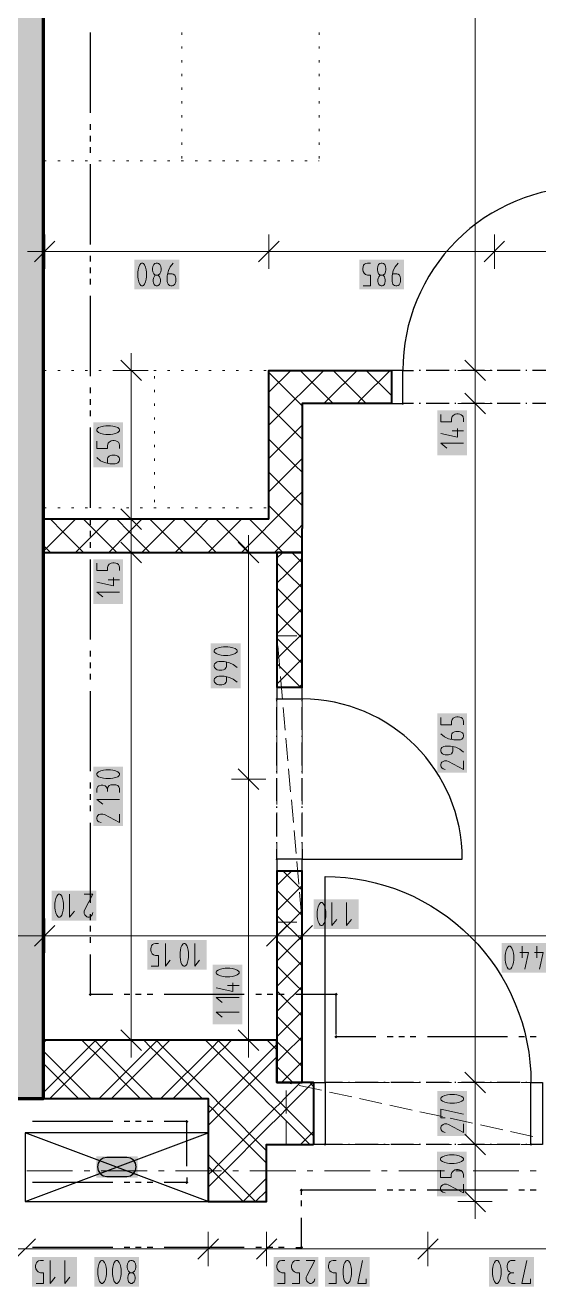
# Model space of a CAD drawing. Header units: millimetres. Extents: x 0 to 594, y 0 to 420.
# Drawn here: x 291.1 to 313.8, y 255.1 to 310.8 of the extents above; entities that cross this region are included whole.
import ezdxf

# ---------------------------------------------------------------- set-up
doc = ezdxf.new("R2010")
doc.units = ezdxf.units.MM
doc.header["$LTSCALE"] = 8
for name, color, linetype in [('PDF_Dvere', 7, 'Continuous'), ('PDF_Koty delkove', 7, 'Continuous'), ('PDF_Nabytek', 7, 'Continuous'), ('PDF_Osy hlavni', 7, 'Continuous'), ('PDF_Pozarni useky', 7, 'Continuous'), ('PDF_Preklady', 7, 'Continuous'), ('PDF_Pricky zdene', 7, 'Continuous'), ('PDF_Rozvadece', 7, 'Continuous'), ('PDF_Steny akusticke', 7, 'Continuous'), ('PDF_Steny obvodove nosne', 7, 'Continuous')]:
    doc.layers.add(name, color=color, linetype=linetype)

msp = doc.modelspace()

# ---------------------------------------------------------------- linework, layer by layer
at = {"layer": 'PDF_Dvere', "lineweight": 25}
for points in [[(315.06, 295.556), (315.847, 295.556), (315.847, 303.644, 0.414214), (307.759, 295.556), (308.236, 295.556)], [(303.311, 274.425), (303.311, 273.972), (310.388, 273.972, 0.414213), (303.311, 281.049)], [(305.102, 264.115), (304.322, 264.115), (304.322, 273.214, -0.414214), (313.421, 264.115)]]:
    msp.add_lwpolyline(points, format="xyb", dxfattribs=at)
for points in [[(307.254, 294.09), (307.759, 294.09), (307.759, 295.556), (307.254, 295.556)], [(302.199, 281.554), (302.199, 281.049), (303.311, 281.049), (303.311, 281.554)], [(302.199, 273.972), (302.199, 273.467), (303.311, 273.467), (303.311, 273.972)], [(304.322, 261.386), (303.817, 261.386), (303.817, 264.115), (304.322, 264.115)], [(313.926, 261.386), (313.421, 261.386), (313.421, 264.115), (313.926, 264.115)]]:
    msp.add_lwpolyline(points, close=True, dxfattribs=at)
for points in [[(308.54, 295.556), (308.489, 295.556)], [(309.803, 295.556), (308.792, 295.556)], [(310.107, 295.556), (310.056, 295.556)], [(311.37, 295.556), (310.359, 295.556)], [(311.674, 295.556), (311.623, 295.556)], [(312.937, 295.556), (311.926, 295.556)], [(313.241, 295.556), (313.19, 295.556)], [(314.504, 295.556), (313.493, 295.556)], [(308.236, 294.09), (307.759, 294.09)], [(308.54, 294.09), (308.489, 294.09)], [(309.803, 294.09), (308.792, 294.09)], [(310.107, 294.09), (310.056, 294.09)], [(311.37, 294.09), (310.359, 294.09)], [(311.674, 294.09), (311.623, 294.09)], [(312.937, 294.09), (311.926, 294.09)], [(313.241, 294.09), (313.19, 294.09)], [(314.504, 294.09), (313.493, 294.09)], [(302.199, 280.945), (302.199, 280.996)], [(302.199, 279.682), (302.199, 280.693)], [(303.311, 280.945), (303.311, 280.996)], [(303.311, 279.682), (303.311, 280.693)], [(302.199, 279.378), (302.199, 279.429)], [(302.199, 278.115), (302.199, 279.126)], [(303.311, 279.378), (303.311, 279.429)], [(303.311, 278.115), (303.311, 279.126)], [(302.199, 277.811), (302.199, 277.862)], [(302.199, 276.548), (302.199, 277.559)], [(303.311, 277.811), (303.311, 277.862)], [(303.311, 276.548), (303.311, 277.559)], [(302.199, 276.244), (302.199, 276.295)], [(303.311, 276.244), (303.311, 276.295)], [(302.199, 274.981), (302.199, 275.992)], [(303.311, 274.981), (303.311, 275.992)], [(302.199, 274.677), (302.199, 274.728)], [(303.311, 274.677), (303.311, 274.728)], [(302.199, 273.972), (302.199, 274.425)], [(305.406, 264.115), (305.355, 264.115)], [(306.669, 264.115), (305.658, 264.115)], [(306.973, 264.115), (306.922, 264.115)], [(308.236, 264.115), (307.225, 264.115)], [(308.54, 264.115), (308.489, 264.115)], [(309.803, 264.115), (308.792, 264.115)], [(310.107, 264.115), (310.056, 264.115)], [(311.37, 264.115), (310.359, 264.115)], [(311.674, 264.115), (311.623, 264.115)], [(312.937, 264.115), (311.926, 264.115)], [(313.241, 264.115), (313.19, 264.115)], [(305.102, 261.386), (304.322, 261.386)], [(305.406, 261.386), (305.355, 261.386)], [(306.669, 261.386), (305.658, 261.386)], [(306.973, 261.386), (306.922, 261.386)], [(308.236, 261.386), (307.225, 261.386)], [(308.54, 261.386), (308.489, 261.386)], [(309.803, 261.386), (308.792, 261.386)], [(310.107, 261.386), (310.056, 261.386)], [(311.37, 261.386), (310.359, 261.386)], [(311.674, 261.386), (311.623, 261.386)], [(312.937, 261.386), (311.926, 261.386)], [(313.241, 261.386), (313.19, 261.386)]]:
    msp.add_lwpolyline(points, dxfattribs=at)
at = {"layer": 'PDF_Dvere', "lineweight": 25, "transparency": 33554559}
for points in [[(307.823, 295.556), (307.759, 295.493), (307.759, 295.619), (307.696, 295.556)], [(307.823, 294.09), (307.759, 294.027), (307.759, 294.153), (307.696, 294.09)], [(302.199, 280.986), (302.136, 281.049), (302.262, 281.049), (302.199, 281.112)], [(303.311, 280.986), (303.248, 281.049), (303.374, 281.049), (303.311, 281.112)], [(302.199, 273.909), (302.136, 273.972), (302.262, 273.972), (302.199, 274.035)], [(303.311, 273.909), (303.248, 273.972), (303.374, 273.972), (303.311, 274.035)], [(304.385, 264.115), (304.322, 264.052), (304.322, 264.178), (304.259, 264.115)], [(313.484, 264.115), (313.421, 264.052), (313.421, 264.178), (313.358, 264.115)], [(304.385, 261.386), (304.322, 261.322), (304.322, 261.449), (304.259, 261.386)], [(313.484, 261.386), (313.421, 261.322), (313.421, 261.449), (313.358, 261.386)]]:
    msp.add_solid(points, dxfattribs=at)
at = {"layer": 'PDF_Koty delkove', "lineweight": 18}
for points in [[(310.951, 258.858), (310.951, 261.386), (310.951, 264.115), (310.951, 279.049), (310.951, 294.09), (310.951, 295.556), (310.951, 344.032), (310.951, 347.874), (310.951, 364.049)], [(291.938, 301.559), (291.938, 300.801), (291.938, 300.042)], [(301.845, 301.559), (301.845, 300.801), (301.845, 300.042)], [(311.803, 301.559), (311.803, 300.801), (311.803, 300.042)], [(291.938, 300.801), (291.179, 300.801)], [(292.393, 301.255), (291.483, 300.346)], [(317.869, 300.801), (314.586, 300.801), (311.803, 300.801), (301.845, 300.801), (291.938, 300.801)], [(302.3, 301.255), (301.39, 300.346)], [(312.258, 301.255), (311.348, 300.346)], [(297.62, 300.295), (297.485, 300.126), (297.404, 299.957), (297.35, 299.722), (297.35, 299.485), (297.364, 299.419), (297.391, 299.368), (297.417, 299.335), (297.458, 299.3), (297.512, 299.284), (297.566, 299.284), (297.62, 299.3), (297.66, 299.335), (297.687, 299.368), (297.715, 299.419), (297.729, 299.485), (297.729, 299.621), (297.715, 299.687), (297.687, 299.755), (297.62, 299.806), (297.566, 299.823), (297.377, 299.823)], [(306.001, 299.924), (305.987, 299.991), (305.987, 300.058), (306.001, 300.126), (306.027, 300.193), (306.068, 300.243), (306.121, 300.278), (306.202, 300.295), (306.338, 300.295)], [(307.553, 300.295), (307.417, 300.126), (307.336, 299.957), (307.283, 299.722), (307.283, 299.485), (307.297, 299.419), (307.323, 299.368), (307.35, 299.335), (307.391, 299.3), (307.445, 299.284), (307.498, 299.284), (307.553, 299.3), (307.593, 299.335), (307.62, 299.368), (307.647, 299.419), (307.661, 299.485), (307.661, 299.621)], [(296.972, 299.738), (297.012, 299.687), (297.039, 299.621), (297.053, 299.553), (297.053, 299.485), (297.039, 299.419), (297.012, 299.351), (296.958, 299.3), (296.918, 299.284), (296.864, 299.284), (296.824, 299.3), (296.769, 299.351), (296.743, 299.419), (296.729, 299.485), (296.729, 299.553), (296.743, 299.621), (296.769, 299.687), (296.81, 299.738), (296.837, 299.755)], [(296.945, 299.755), (296.972, 299.738)], [(306.014, 299.284), (306.338, 299.284), (306.338, 299.755), (306.202, 299.755), (306.108, 299.79), (306.054, 299.84), (306.001, 299.924)], [(306.878, 299.755), (306.905, 299.738), (306.945, 299.687), (306.972, 299.621), (306.986, 299.553), (306.986, 299.485), (306.972, 299.419), (306.945, 299.351), (306.891, 299.3), (306.85, 299.284), (306.797, 299.284), (306.756, 299.3), (306.702, 299.351), (306.675, 299.419), (306.662, 299.485), (306.662, 299.553), (306.675, 299.621), (306.702, 299.687), (306.743, 299.738), (306.769, 299.755)], [(307.661, 299.621), (307.647, 299.687), (307.62, 299.755), (307.553, 299.806), (307.498, 299.823), (307.31, 299.823)], [(295.754, 295.556), (295.754, 296.314)], [(296.209, 295.101), (295.299, 296.011)], [(311.406, 295.101), (310.496, 296.011)], [(296.512, 295.556), (295.754, 295.556), (294.996, 295.556)], [(295.754, 265.985), (295.754, 287.519), (295.754, 288.985), (295.754, 295.556)], [(311.709, 295.556), (310.951, 295.556), (310.193, 295.556)], [(311.709, 294.09), (310.951, 294.09), (310.193, 294.09)], [(311.406, 293.635), (310.496, 294.545)], [(309.434, 293.609), (309.434, 293.285), (309.905, 293.285), (309.905, 293.42), (309.94, 293.514), (309.99, 293.568), (310.074, 293.622), (310.141, 293.636), (310.209, 293.636)], [(310.209, 293.636), (310.276, 293.622), (310.343, 293.595), (310.394, 293.555), (310.428, 293.501), (310.445, 293.42), (310.445, 293.285)], [(294.843, 293.108), (294.641, 293.108), (294.541, 293.094), (294.422, 293.067), (294.321, 293.027), (294.254, 292.973), (294.237, 292.946), (294.237, 292.892), (294.254, 292.865), (294.321, 292.811), (294.422, 292.771), (294.541, 292.743), (294.641, 292.73), (294.843, 292.73), (294.944, 292.743), (295.062, 292.771), (295.163, 292.811), (295.231, 292.865), (295.248, 292.892), (295.248, 292.946), (295.231, 292.973), (295.163, 293.027), (295.062, 293.067)], [(295.062, 293.067), (294.944, 293.094), (294.843, 293.108)], [(310.175, 292.988), (310.175, 292.609), (309.434, 292.772)], [(294.237, 292.433), (294.237, 292.109), (294.709, 292.109), (294.709, 292.244), (294.743, 292.338), (294.793, 292.393), (294.877, 292.446), (294.944, 292.46), (295.012, 292.46), (295.08, 292.446), (295.146, 292.419), (295.197, 292.379), (295.231, 292.325), (295.248, 292.244), (295.248, 292.109)], [(310.445, 292.88), (309.94, 292.88)], [(310.445, 292.34), (309.434, 292.34), (309.703, 292.124)], [(295.113, 291.798), (295.163, 291.771), (295.197, 291.745), (295.231, 291.704), (295.248, 291.65), (295.248, 291.596), (295.231, 291.542), (295.197, 291.502), (295.163, 291.475), (295.113, 291.447), (295.045, 291.433), (294.81, 291.433), (294.574, 291.488), (294.405, 291.569), (294.237, 291.704)], [(294.709, 291.461), (294.709, 291.65), (294.726, 291.704), (294.759, 291.745), (294.793, 291.771), (294.843, 291.798), (294.911, 291.812), (295.045, 291.812), (295.113, 291.798)], [(296.209, 288.53), (295.299, 289.44)], [(296.512, 288.985), (295.754, 288.985), (294.996, 288.985)], [(296.209, 287.064), (295.299, 287.974)], [(301.401, 287.064), (300.491, 287.974)], [(300.946, 287.519), (300.946, 288.277)], [(296.512, 287.519), (295.754, 287.519), (294.996, 287.519)], [(301.704, 287.519), (300.946, 287.519), (300.188, 287.519)], [(300.946, 265.985), (300.946, 277.51), (300.946, 287.519)], [(294.237, 287.038), (294.237, 286.714), (294.709, 286.714), (294.709, 286.849), (294.743, 286.943), (294.793, 286.997), (294.877, 287.051), (294.944, 287.064), (295.012, 287.064), (295.08, 287.051), (295.146, 287.024), (295.197, 286.983), (295.231, 286.93), (295.248, 286.849), (295.248, 286.714)], [(294.978, 286.416), (294.978, 286.038), (294.237, 286.201)], [(295.248, 286.309), (294.743, 286.309)], [(295.248, 285.768), (294.237, 285.768), (294.506, 285.553)], [(300.035, 283.352), (299.833, 283.352), (299.733, 283.338), (299.614, 283.312), (299.513, 283.271), (299.446, 283.218), (299.429, 283.19), (299.429, 283.137), (299.446, 283.109), (299.513, 283.056), (299.614, 283.015), (299.733, 282.988), (299.833, 282.974), (300.035, 282.974), (300.136, 282.988), (300.254, 283.015), (300.356, 283.056)], [(300.356, 283.056), (300.423, 283.109), (300.44, 283.137), (300.44, 283.19), (300.423, 283.218), (300.356, 283.271), (300.254, 283.312), (300.136, 283.338), (300.035, 283.352)], [(300.44, 282.434), (300.272, 282.57), (300.103, 282.651), (299.867, 282.704), (299.631, 282.704), (299.564, 282.69), (299.513, 282.664), (299.48, 282.637), (299.446, 282.596), (299.429, 282.542), (299.429, 282.489), (299.446, 282.434), (299.48, 282.394), (299.513, 282.367), (299.564, 282.339), (299.631, 282.326), (299.766, 282.326), (299.833, 282.339), (299.901, 282.367), (299.951, 282.434), (299.968, 282.489), (299.968, 282.677)], [(299.446, 281.948), (299.429, 281.894), (299.429, 281.84), (299.446, 281.786), (299.48, 281.746), (299.513, 281.719), (299.564, 281.691), (299.631, 281.678), (299.766, 281.678), (299.833, 281.691), (299.901, 281.719), (299.951, 281.786), (299.968, 281.84), (299.968, 282.029)], [(300.44, 281.786), (300.272, 281.921), (300.103, 282.002), (299.867, 282.056), (299.631, 282.056), (299.564, 282.042), (299.513, 282.015), (299.48, 281.989), (299.446, 281.948)], [(309.434, 280.237), (309.434, 279.913), (309.905, 279.913), (309.905, 280.049), (309.94, 280.143), (309.99, 280.197), (310.074, 280.25), (310.141, 280.264), (310.209, 280.264), (310.276, 280.25), (310.343, 280.224), (310.394, 280.183), (310.428, 280.13), (310.445, 280.049), (310.445, 279.913)], [(309.905, 279.265), (309.905, 279.454), (309.923, 279.508), (309.956, 279.549), (309.99, 279.576), (310.04, 279.602), (310.108, 279.616), (310.242, 279.616), (310.31, 279.602), (310.36, 279.576), (310.394, 279.549), (310.428, 279.508), (310.445, 279.454), (310.445, 279.401), (310.428, 279.346), (310.394, 279.306), (310.36, 279.279), (310.31, 279.252), (310.242, 279.238), (310.007, 279.238), (309.771, 279.292), (309.602, 279.373), (309.434, 279.508)], [(310.445, 278.698), (310.276, 278.833), (310.108, 278.915), (309.872, 278.968), (309.635, 278.968), (309.569, 278.954), (309.518, 278.927), (309.485, 278.901), (309.45, 278.86), (309.434, 278.806), (309.434, 278.752), (309.45, 278.698), (309.485, 278.658), (309.518, 278.631), (309.569, 278.603), (309.635, 278.59), (309.771, 278.59), (309.838, 278.603), (309.905, 278.631), (309.956, 278.698), (309.973, 278.752)], [(309.973, 278.752), (309.973, 278.941)], [(294.843, 277.914), (294.641, 277.914), (294.541, 277.9), (294.422, 277.873), (294.321, 277.833), (294.254, 277.779), (294.237, 277.752), (294.237, 277.698), (294.254, 277.671), (294.321, 277.617), (294.422, 277.577), (294.541, 277.549), (294.641, 277.535), (294.843, 277.535), (294.944, 277.549), (295.062, 277.577), (295.163, 277.617), (295.231, 277.671), (295.248, 277.698), (295.248, 277.752), (295.231, 277.779), (295.163, 277.833), (295.062, 277.873), (294.944, 277.9), (294.843, 277.914)], [(301.401, 277.056), (300.491, 277.965)], [(310.445, 278.32), (310.445, 277.942), (309.771, 278.293), (309.703, 278.32), (309.602, 278.32), (309.535, 278.293), (309.485, 278.253), (309.45, 278.212), (309.434, 278.158), (309.434, 278.104), (309.45, 278.05), (309.485, 278.01), (309.535, 277.969), (309.635, 277.942)], [(301.704, 277.51), (300.946, 277.51), (300.188, 277.51)], [(294.237, 276.915), (294.237, 277.077), (294.254, 277.131), (294.288, 277.185), (294.338, 277.212), (294.439, 277.239), (294.506, 277.239), (294.607, 277.212), (294.675, 277.158), (294.709, 277.077), (294.709, 276.969)], [(295.248, 276.915), (295.248, 277.104), (295.214, 277.171), (295.163, 277.225), (295.08, 277.252), (295.012, 277.266), (294.944, 277.266), (294.86, 277.252), (294.793, 277.225), (294.743, 277.171), (294.709, 277.077)], [(295.248, 276.617), (294.237, 276.617), (294.506, 276.402)], [(295.248, 275.969), (295.248, 275.591), (294.574, 275.943), (294.506, 275.969), (294.405, 275.969), (294.338, 275.943), (294.288, 275.902), (294.254, 275.862), (294.237, 275.807), (294.237, 275.754), (294.254, 275.7), (294.288, 275.659), (294.338, 275.619), (294.439, 275.591)], [(292.608, 271.419), (292.635, 271.435), (292.689, 271.502), (292.729, 271.604), (292.757, 271.722), (292.771, 271.822), (292.771, 272.024), (292.757, 272.125), (292.729, 272.244), (292.689, 272.345), (292.635, 272.412), (292.608, 272.43), (292.554, 272.43), (292.527, 272.412), (292.473, 272.345), (292.433, 272.244), (292.406, 272.125), (292.392, 272.024)], [(293.04, 272.43), (293.04, 271.419), (293.256, 271.687)], [(293.688, 272.43), (294.067, 272.43), (293.715, 271.755), (293.688, 271.687), (293.688, 271.586), (293.715, 271.52), (293.756, 271.469), (293.796, 271.435), (293.85, 271.419), (293.904, 271.419), (293.958, 271.435), (293.999, 271.469), (294.039, 271.52), (294.067, 271.62)], [(292.392, 272.024), (292.392, 271.822), (292.406, 271.722), (292.433, 271.604), (292.473, 271.502), (292.527, 271.435), (292.554, 271.419), (292.608, 271.419)], [(304.627, 272.057), (304.627, 271.046), (304.842, 271.315)], [(305.275, 272.057), (305.275, 271.046), (305.49, 271.315)], [(291.938, 271.351), (291.938, 270.593), (291.938, 269.835)], [(302.199, 271.351), (302.199, 270.593), (302.199, 269.835)], [(303.311, 271.351), (303.311, 270.593), (303.311, 269.835)], [(292.393, 271.048), (291.483, 270.138)], [(302.654, 271.048), (301.744, 270.138)], [(303.766, 271.048), (302.856, 270.138)], [(317.869, 270.593), (314.048, 270.593), (313.194, 270.593), (311.427, 270.593), (307.997, 270.593), (303.311, 270.593), (302.199, 270.593), (291.938, 270.593), (289.815, 270.593), (279.553, 270.593), (278.441, 270.593), (263.883, 270.593)], [(296.649, 269.247), (296.973, 269.247), (296.973, 269.718), (296.838, 269.718), (296.744, 269.752), (296.69, 269.803), (296.636, 269.887), (296.622, 269.954), (296.622, 270.021), (296.636, 270.089), (296.663, 270.156), (296.703, 270.206), (296.757, 270.241), (296.838, 270.258), (296.973, 270.258)], [(297.27, 270.258), (297.27, 269.247), (297.486, 269.516)], [(297.918, 269.853), (297.918, 269.65), (297.932, 269.55), (297.959, 269.432), (297.999, 269.331), (298.053, 269.263), (298.08, 269.247), (298.134, 269.247), (298.161, 269.263), (298.215, 269.331), (298.255, 269.432), (298.283, 269.55), (298.297, 269.65), (298.297, 269.853), (298.283, 269.954), (298.255, 270.072), (298.215, 270.173), (298.161, 270.241), (298.134, 270.258), (298.08, 270.258), (298.053, 270.241), (297.999, 270.173), (297.959, 270.072), (297.932, 269.954), (297.918, 269.853)], [(298.567, 270.258), (298.567, 269.247), (298.782, 269.516)], [(312.578, 270.045), (312.525, 270.113), (312.497, 270.13), (312.444, 270.13), (312.416, 270.113), (312.363, 270.045), (312.322, 269.944), (312.295, 269.826), (312.282, 269.725)], [(313.037, 270.13), (313.037, 269.625)], [(313.685, 270.13), (313.685, 269.625)], [(312.282, 269.725), (312.282, 269.523), (312.295, 269.423), (312.322, 269.304), (312.363, 269.203), (312.416, 269.135), (312.444, 269.119), (312.497, 269.119), (312.525, 269.135), (312.578, 269.203), (312.619, 269.304), (312.646, 269.423), (312.66, 269.523), (312.66, 269.725), (312.646, 269.826), (312.619, 269.944), (312.578, 270.045)], [(312.93, 269.86), (313.308, 269.86), (313.145, 269.119)], [(313.578, 269.86), (313.956, 269.86), (313.793, 269.119)], [(300.256, 268.514), (300.256, 268.136), (299.515, 268.299)], [(300.526, 268.406), (300.02, 268.406)], [(300.526, 267.866), (299.515, 267.866), (299.784, 267.651)], [(300.526, 267.218), (299.515, 267.218), (299.784, 267.003)], [(296.209, 265.53), (295.299, 266.44)], [(301.401, 265.53), (300.491, 266.44)], [(296.512, 265.985), (295.754, 265.985), (294.996, 265.985)], [(295.754, 265.985), (295.754, 265.227)], [(301.704, 265.985), (300.946, 265.985), (300.188, 265.985)], [(300.946, 265.985), (300.946, 265.227)], [(311.406, 263.66), (310.496, 264.57)], [(311.709, 264.115), (310.951, 264.115), (310.193, 264.115)], [(310.04, 263.588), (309.838, 263.588), (309.738, 263.574), (309.619, 263.547), (309.518, 263.507), (309.45, 263.453), (309.434, 263.426), (309.434, 263.372)], [(309.434, 263.372), (309.45, 263.345), (309.518, 263.291), (309.619, 263.251), (309.738, 263.223), (309.838, 263.209), (310.04, 263.209), (310.141, 263.223), (310.259, 263.251), (310.36, 263.291), (310.428, 263.345), (310.445, 263.372), (310.445, 263.426), (310.428, 263.453), (310.36, 263.507), (310.259, 263.547), (310.141, 263.574), (310.04, 263.588)], [(309.635, 262.561), (309.434, 262.561), (309.434, 262.94), (310.445, 262.724)], [(310.445, 262.292), (310.445, 261.913), (309.771, 262.265), (309.703, 262.292), (309.602, 262.292), (309.535, 262.265), (309.485, 262.224), (309.45, 262.184), (309.434, 262.13), (309.434, 262.076), (309.45, 262.022), (309.485, 261.981), (309.535, 261.941), (309.635, 261.913)], [(311.406, 260.931), (310.496, 261.84)], [(311.709, 261.386), (310.951, 261.386), (310.193, 261.386)], [(309.424, 260.245), (309.424, 259.921), (309.896, 259.921), (309.896, 260.057), (309.93, 260.151), (309.981, 260.205), (310.064, 260.258), (310.131, 260.272), (310.199, 260.272), (310.267, 260.258), (310.333, 260.232), (310.384, 260.191)], [(310.384, 260.191), (310.418, 260.138), (310.435, 260.057), (310.435, 259.921)], [(310.435, 259.624), (310.435, 259.246), (309.761, 259.597), (309.693, 259.624), (309.592, 259.624), (309.526, 259.597), (309.475, 259.557), (309.441, 259.516), (309.424, 259.462), (309.424, 259.409), (309.441, 259.354), (309.475, 259.314), (309.526, 259.273), (309.626, 259.246)], [(311.406, 258.403), (310.496, 259.313)], [(311.709, 258.858), (310.951, 258.858), (310.193, 258.858)], [(310.951, 258.858), (310.951, 258.1)], [(299.166, 257.527), (299.166, 256.769), (299.166, 256.01)], [(301.744, 257.527), (301.744, 256.769), (301.744, 256.01)], [(308.871, 257.527), (308.871, 256.769), (308.871, 256.01)], [(419.32, 256.769), (408.047, 256.769), (400.263, 256.769), (392.883, 256.769), (316.251, 256.769), (308.871, 256.769), (301.744, 256.769), (299.166, 256.769), (291.078, 256.769), (289.916, 256.769), (281.828, 256.769), (279.25, 256.769), (272.881, 256.769), (216.974, 256.769)], [(291.533, 257.224), (290.623, 256.314)], [(299.621, 257.224), (298.711, 256.314)], [(302.199, 257.224), (301.289, 256.314)], [(309.326, 257.224), (308.416, 256.314)], [(291.56, 255.252), (291.884, 255.252), (291.884, 255.723), (291.749, 255.723), (291.655, 255.758), (291.6, 255.808), (291.547, 255.892), (291.533, 255.959), (291.533, 256.027), (291.547, 256.094), (291.574, 256.161), (291.614, 256.212), (291.668, 256.246), (291.749, 256.263), (291.884, 256.263)], [(292.181, 256.263), (292.181, 255.252), (292.397, 255.521)], [(292.829, 256.263), (292.829, 255.252), (293.045, 255.521)], [(294.325, 255.437), (294.366, 255.336), (294.419, 255.268), (294.447, 255.252), (294.5, 255.252), (294.528, 255.268), (294.581, 255.336), (294.622, 255.437), (294.649, 255.556), (294.663, 255.656), (294.663, 255.858), (294.649, 255.959), (294.622, 256.077), (294.581, 256.178), (294.528, 256.246), (294.5, 256.263), (294.447, 256.263), (294.419, 256.246), (294.366, 256.178), (294.325, 256.077), (294.299, 255.959), (294.285, 255.858)], [(295.581, 256.027), (295.581, 255.959), (295.595, 255.875), (295.634, 255.791), (295.689, 255.741), (295.715, 255.723), (295.824, 255.723), (295.851, 255.741), (295.905, 255.791), (295.946, 255.875), (295.959, 255.959), (295.959, 256.027), (295.946, 256.111), (295.905, 256.196), (295.851, 256.246), (295.796, 256.263), (295.743, 256.263)], [(295.743, 256.263), (295.689, 256.246), (295.634, 256.196), (295.595, 256.111), (295.581, 256.027)], [(302.225, 255.252), (302.55, 255.252), (302.55, 255.723), (302.414, 255.723), (302.32, 255.758), (302.266, 255.808), (302.213, 255.892), (302.199, 255.959), (302.199, 256.027), (302.213, 256.094), (302.239, 256.161), (302.28, 256.212), (302.333, 256.246), (302.414, 256.263), (302.55, 256.263)], [(302.874, 255.252), (303.198, 255.252), (303.198, 255.723), (303.062, 255.723), (302.968, 255.758), (302.914, 255.808), (302.861, 255.892), (302.847, 255.959), (302.847, 256.027), (302.861, 256.094), (302.887, 256.161), (302.928, 256.212), (302.981, 256.246), (303.062, 256.263), (303.198, 256.263)], [(303.495, 256.263), (303.873, 256.263), (303.522, 255.589), (303.495, 255.521), (303.495, 255.42), (303.522, 255.353), (303.562, 255.303), (303.603, 255.268), (303.657, 255.252), (303.71, 255.252), (303.765, 255.268), (303.805, 255.303), (303.846, 255.353), (303.873, 255.453)], [(304.497, 255.252), (304.821, 255.252), (304.821, 255.723), (304.686, 255.723), (304.592, 255.758), (304.538, 255.808), (304.484, 255.892), (304.47, 255.959), (304.47, 256.027), (304.484, 256.094), (304.511, 256.161), (304.551, 256.212), (304.605, 256.246), (304.686, 256.263), (304.821, 256.263)], [(306.145, 255.453), (306.145, 255.252), (305.767, 255.252), (305.982, 256.263)], [(311.724, 255.858), (311.724, 255.656), (311.738, 255.556), (311.765, 255.437), (311.805, 255.336), (311.859, 255.268), (311.886, 255.252), (311.94, 255.252), (311.967, 255.268), (312.021, 255.336), (312.061, 255.437), (312.089, 255.556), (312.102, 255.656), (312.102, 255.858), (312.089, 255.959), (312.061, 256.077), (312.021, 256.178), (311.967, 256.246), (311.94, 256.263), (311.886, 256.263), (311.859, 256.246), (311.805, 256.178), (311.765, 256.077)], [(312.723, 256.263), (312.534, 256.263), (312.467, 256.229), (312.413, 256.178), (312.386, 256.094), (312.372, 256.027), (312.372, 255.959), (312.386, 255.875), (312.413, 255.808), (312.467, 255.758), (312.561, 255.723)], [(313.398, 255.453), (313.398, 255.252), (313.02, 255.252), (313.236, 256.263)], [(294.285, 255.858), (294.285, 255.656), (294.299, 255.556), (294.325, 255.437)], [(295.824, 255.723), (295.851, 255.706), (295.891, 255.656), (295.918, 255.589), (295.932, 255.521), (295.932, 255.453), (295.918, 255.387), (295.891, 255.319), (295.837, 255.268), (295.796, 255.252), (295.743, 255.252), (295.703, 255.268), (295.648, 255.319), (295.622, 255.387), (295.608, 255.453), (295.608, 255.521), (295.622, 255.589), (295.648, 255.656), (295.689, 255.706), (295.715, 255.723)], [(311.765, 256.077), (311.738, 255.959), (311.724, 255.858)], [(312.723, 255.252), (312.561, 255.252), (312.507, 255.268), (312.453, 255.303), (312.426, 255.353), (312.399, 255.453), (312.399, 255.521), (312.426, 255.622), (312.48, 255.69), (312.561, 255.723), (312.669, 255.723)]]:
    msp.add_lwpolyline(points, dxfattribs=at)
for points in [[(296.054, 299.89), (296.054, 299.687), (296.068, 299.587), (296.095, 299.469), (296.135, 299.368), (296.189, 299.3), (296.216, 299.284), (296.27, 299.284), (296.297, 299.3), (296.351, 299.368), (296.391, 299.469), (296.419, 299.587), (296.432, 299.687), (296.432, 299.89), (296.419, 299.991), (296.391, 300.109), (296.351, 300.21), (296.297, 300.278), (296.27, 300.295), (296.216, 300.295), (296.189, 300.278), (296.135, 300.21), (296.095, 300.109), (296.068, 299.991)], [(296.702, 300.058), (296.702, 299.991), (296.716, 299.907), (296.756, 299.823), (296.81, 299.772), (296.837, 299.755), (296.945, 299.755), (296.972, 299.772), (297.026, 299.823), (297.067, 299.907), (297.08, 299.991), (297.08, 300.058), (297.067, 300.142), (297.026, 300.227), (296.972, 300.278), (296.918, 300.295), (296.864, 300.295), (296.81, 300.278), (296.756, 300.227), (296.716, 300.142)], [(306.635, 300.058), (306.635, 299.991), (306.649, 299.907), (306.688, 299.823), (306.743, 299.772), (306.769, 299.755), (306.878, 299.755), (306.905, 299.772), (306.959, 299.823), (306.999, 299.907), (307.013, 299.991), (307.013, 300.058), (306.999, 300.142), (306.959, 300.227), (306.905, 300.278), (306.85, 300.295), (306.797, 300.295), (306.743, 300.278), (306.688, 300.227), (306.649, 300.142)], [(303.979, 271.652), (303.979, 271.449), (303.992, 271.349), (304.019, 271.231), (304.06, 271.13), (304.113, 271.062), (304.141, 271.046), (304.194, 271.046), (304.222, 271.062), (304.275, 271.13), (304.316, 271.231), (304.343, 271.349), (304.357, 271.449), (304.357, 271.652), (304.343, 271.753), (304.316, 271.871), (304.275, 271.972), (304.222, 272.04), (304.194, 272.057), (304.141, 272.057), (304.113, 272.04), (304.06, 271.972), (304.019, 271.871), (303.992, 271.753)], [(300.12, 269.162), (299.918, 269.162), (299.818, 269.148), (299.7, 269.122), (299.599, 269.081), (299.531, 269.028), (299.515, 269), (299.515, 268.947), (299.531, 268.919), (299.599, 268.866), (299.7, 268.825), (299.818, 268.798), (299.918, 268.784), (300.12, 268.784), (300.221, 268.798), (300.34, 268.825), (300.441, 268.866), (300.508, 268.919), (300.526, 268.947), (300.526, 269), (300.508, 269.028), (300.441, 269.081), (300.34, 269.122), (300.221, 269.148)], [(310.03, 260.92), (309.828, 260.92), (309.728, 260.907), (309.609, 260.88), (309.508, 260.839), (309.441, 260.786), (309.424, 260.758), (309.424, 260.705), (309.441, 260.677), (309.508, 260.624), (309.609, 260.583), (309.728, 260.556), (309.828, 260.542), (310.03, 260.542), (310.131, 260.556), (310.249, 260.583), (310.351, 260.624), (310.418, 260.677), (310.435, 260.705), (310.435, 260.758), (310.418, 260.786), (310.351, 260.839), (310.249, 260.88), (310.131, 260.907)], [(294.933, 255.858), (294.933, 255.656), (294.947, 255.556), (294.973, 255.437), (295.014, 255.336), (295.067, 255.268), (295.095, 255.252), (295.148, 255.252), (295.176, 255.268), (295.229, 255.336), (295.27, 255.437), (295.297, 255.556), (295.311, 255.656), (295.311, 255.858), (295.297, 255.959), (295.27, 256.077), (295.229, 256.178), (295.176, 256.246), (295.148, 256.263), (295.095, 256.263), (295.067, 256.246), (295.014, 256.178), (294.973, 256.077), (294.947, 255.959)], [(305.118, 255.858), (305.118, 255.656), (305.132, 255.556), (305.159, 255.437), (305.199, 255.336), (305.253, 255.268), (305.28, 255.252), (305.334, 255.252), (305.361, 255.268), (305.415, 255.336), (305.455, 255.437), (305.483, 255.556), (305.497, 255.656), (305.497, 255.858), (305.483, 255.959), (305.455, 256.077), (305.415, 256.178), (305.361, 256.246), (305.334, 256.263), (305.28, 256.263), (305.253, 256.246), (305.199, 256.178), (305.159, 256.077), (305.132, 255.959)]]:
    msp.add_lwpolyline(points, close=True, dxfattribs=at)
at = {"layer": 'PDF_Koty delkove', "color": 7, "lineweight": 18, "true_color": 0xffffff, "transparency": 33554559}
for points in [[(297.88, 300.447), (295.903, 300.447), (297.88, 299.132), (295.903, 299.132)], [(307.813, 300.447), (305.835, 300.447), (307.813, 299.132), (305.835, 299.132)], [(310.597, 291.81), (310.597, 293.787), (309.283, 291.81), (309.283, 293.787)], [(295.4, 291.282), (295.4, 293.259), (294.086, 291.282), (294.086, 293.259)], [(295.4, 285.238), (295.4, 287.216), (294.086, 285.238), (294.086, 287.216)], [(300.592, 281.526), (300.592, 283.503), (299.278, 281.526), (299.278, 283.503)], [(310.597, 277.79), (310.597, 280.415), (309.283, 277.79), (309.283, 280.415)], [(295.4, 275.439), (295.4, 278.065), (294.086, 275.439), (294.086, 278.065)], [(294.218, 272.581), (292.241, 272.581), (294.218, 271.267), (292.241, 271.267)], [(305.805, 272.209), (303.827, 272.209), (305.805, 270.894), (303.827, 270.894)], [(299.096, 270.41), (296.471, 270.41), (299.096, 269.095), (296.471, 269.095)], [(314.756, 270.282), (312.13, 270.282), (314.756, 268.968), (312.13, 268.968)], [(300.677, 266.688), (300.677, 269.314), (299.363, 266.688), (299.363, 269.314)], [(310.597, 261.762), (310.597, 263.739), (309.283, 261.762), (309.283, 263.739)], [(310.587, 259.094), (310.587, 261.072), (309.273, 259.094), (309.273, 261.072)], [(293.359, 256.415), (291.382, 256.415), (293.359, 255.101), (291.382, 255.101)], [(296.111, 256.415), (294.134, 256.415), (296.111, 255.101), (294.134, 255.101)], [(304.025, 256.415), (302.047, 256.415), (304.025, 255.101), (302.047, 255.101)], [(306.296, 256.415), (304.319, 256.415), (306.296, 255.101), (304.319, 255.101)], [(313.55, 256.415), (311.573, 256.415), (313.55, 255.101), (311.573, 255.101)]]:
    msp.add_solid(points, dxfattribs=at)
at = {"layer": 'PDF_Nabytek', "lineweight": 13}
for points in [[(298.004, 310.365), (298.004, 310.466)], [(304.069, 310.365), (304.069, 310.466), (304.069, 310.365)], [(298.004, 309.758), (298.004, 309.859)], [(304.069, 309.758), (304.069, 309.859)], [(304.069, 309.758), (304.069, 309.859)], [(298.004, 309.151), (298.004, 309.252)], [(304.069, 309.151), (304.069, 309.252)], [(304.069, 309.151), (304.069, 309.252)], [(298.004, 308.545), (298.004, 308.646)], [(304.069, 308.545), (304.069, 308.646)], [(304.069, 308.545), (304.069, 308.646)], [(298.004, 307.938), (298.004, 308.039)], [(304.069, 307.938), (304.069, 308.039)], [(304.069, 307.938), (304.069, 308.039)], [(298.004, 307.332), (298.004, 307.433)], [(304.069, 307.433), (304.069, 307.332), (304.069, 307.433)], [(298.004, 306.725), (298.004, 306.826)], [(304.069, 306.826), (304.069, 306.725), (304.069, 306.826)], [(298.004, 306.118), (298.004, 306.22)], [(304.069, 306.22), (304.069, 306.118), (304.069, 306.22)], [(298.004, 305.512), (298.004, 305.613)], [(304.069, 305.613), (304.069, 305.512), (304.069, 305.613)], [(292.01, 304.807), (291.938, 304.807)], [(291.938, 304.807), (291.938, 304.807)], [(292.617, 304.807), (292.516, 304.807)], [(293.224, 304.807), (293.122, 304.807)], [(293.83, 304.807), (293.729, 304.807)], [(294.437, 304.807), (294.336, 304.807)], [(295.043, 304.807), (294.942, 304.807)], [(295.65, 304.807), (295.549, 304.807)], [(296.256, 304.807), (296.155, 304.807)], [(296.863, 304.807), (296.762, 304.807)], [(297.47, 304.807), (297.369, 304.807)], [(298.076, 304.807), (297.975, 304.807)], [(298.004, 304.905), (298.004, 305.006)], [(298.004, 304.807), (298.004, 304.807)], [(298.683, 304.807), (298.582, 304.807)], [(299.289, 304.807), (299.188, 304.807)], [(299.896, 304.807), (299.795, 304.807)], [(300.503, 304.807), (300.401, 304.807)], [(301.109, 304.807), (301.008, 304.807)], [(301.716, 304.807), (301.615, 304.807)], [(302.322, 304.807), (302.221, 304.807)], [(302.929, 304.807), (302.828, 304.807)], [(303.535, 304.807), (303.434, 304.807)], [(304.069, 304.807), (304.041, 304.807)], [(304.069, 305.006), (304.069, 304.905), (304.069, 305.006)], [(304.069, 304.807), (304.069, 304.807)], [(304.069, 304.807), (304.069, 304.807)], [(304.069, 304.807), (304.069, 304.807)], [(292.01, 295.556), (291.938, 295.556)], [(291.938, 295.556), (291.938, 295.556)], [(292.617, 295.556), (292.516, 295.556)], [(293.224, 295.556), (293.122, 295.556)], [(293.83, 295.556), (293.729, 295.556)], [(294.437, 295.556), (294.336, 295.556)], [(295.043, 295.556), (294.942, 295.556)], [(295.65, 295.556), (295.549, 295.556)], [(296.256, 295.556), (296.155, 295.556)], [(296.863, 295.556), (296.762, 295.556)], [(296.79, 295.556), (296.79, 295.556)], [(296.79, 295.556), (296.79, 295.556)], [(296.79, 295.2), (296.79, 295.301)], [(296.79, 295.2), (296.79, 295.301)], [(297.47, 295.556), (297.369, 295.556)], [(298.076, 295.556), (297.975, 295.556)], [(298.683, 295.556), (298.582, 295.556)], [(299.289, 295.556), (299.188, 295.556)], [(299.896, 295.556), (299.795, 295.556)], [(300.503, 295.556), (300.401, 295.556)], [(301.109, 295.556), (301.008, 295.556)], [(301.716, 295.556), (301.615, 295.556)], [(301.845, 295.556), (301.845, 295.556)], [(296.79, 294.593), (296.79, 294.695)], [(296.79, 294.593), (296.79, 294.695)], [(296.79, 293.987), (296.79, 294.088)], [(296.79, 293.987), (296.79, 294.088)], [(296.79, 293.38), (296.79, 293.481)], [(296.79, 293.38), (296.79, 293.481)], [(296.79, 292.774), (296.79, 292.875)], [(296.79, 292.774), (296.79, 292.875)], [(296.79, 292.167), (296.79, 292.268)], [(296.79, 292.167), (296.79, 292.268)], [(296.79, 291.561), (296.79, 291.662)], [(296.79, 291.561), (296.79, 291.662)], [(296.79, 290.954), (296.79, 291.055)], [(296.79, 290.954), (296.79, 291.055)], [(296.79, 290.347), (296.79, 290.448)], [(296.79, 290.347), (296.79, 290.448)], [(296.79, 289.741), (296.79, 289.842)], [(296.79, 289.741), (296.79, 289.842)], [(291.938, 289.49), (291.938, 289.49)], [(291.938, 289.49), (291.938, 289.49)], [(296.863, 289.49), (296.762, 289.49)], [(296.863, 289.49), (296.762, 289.49)], [(296.79, 289.49), (296.79, 289.49)], [(296.79, 289.49), (296.79, 289.49)], [(297.47, 289.49), (297.369, 289.49)], [(297.47, 289.49), (297.369, 289.49)], [(298.076, 289.49), (297.975, 289.49)], [(298.076, 289.49), (297.975, 289.49)], [(298.683, 289.49), (298.582, 289.49)], [(298.683, 289.49), (298.582, 289.49)], [(299.289, 289.49), (299.188, 289.49)], [(299.289, 289.49), (299.188, 289.49)], [(299.896, 289.49), (299.795, 289.49)], [(299.896, 289.49), (299.795, 289.49)], [(300.503, 289.49), (300.401, 289.49)], [(300.503, 289.49), (300.401, 289.49)], [(301.109, 289.49), (301.008, 289.49)], [(301.109, 289.49), (301.008, 289.49)], [(301.716, 289.49), (301.615, 289.49)], [(301.716, 289.49), (301.615, 289.49)], [(301.845, 289.49), (301.845, 289.49)], [(301.845, 289.49), (301.845, 289.49)]]:
    msp.add_lwpolyline(points, dxfattribs=at)
for points in [[(291.938, 289.49), (292.01, 289.49)], [(292.516, 289.49), (292.617, 289.49)], [(293.122, 289.49), (293.224, 289.49)], [(293.729, 289.49), (293.83, 289.49)], [(294.336, 289.49), (294.437, 289.49)], [(294.942, 289.49), (295.043, 289.49)], [(295.549, 289.49), (295.65, 289.49)], [(296.155, 289.49), (296.256, 289.49)]]:
    msp.add_lwpolyline(points, close=True, dxfattribs=at)
at = {"layer": 'PDF_Osy hlavni', "lineweight": 18}
for points in [[(293.173, 260.223), (291.151, 260.223)], [(293.931, 260.223), (293.678, 260.223)], [(296.459, 260.223), (294.437, 260.223)], [(297.217, 260.223), (296.964, 260.223)], [(299.744, 260.223), (297.722, 260.223)], [(300.503, 260.223), (300.25, 260.223)], [(303.03, 260.223), (301.008, 260.223)], [(303.788, 260.223), (303.535, 260.223)], [(306.316, 260.223), (304.294, 260.223)], [(307.074, 260.223), (306.821, 260.223)], [(309.601, 260.223), (307.579, 260.223)], [(310.359, 260.223), (310.107, 260.223)], [(312.887, 260.223), (310.865, 260.223)], [(313.645, 260.223), (313.392, 260.223)]]:
    msp.add_lwpolyline(points, dxfattribs=at)
at = {"layer": 'PDF_Pozarni useky', "lineweight": 30}
for points in [[(293.96, 306.927), (293.96, 310.466)], [(293.96, 306.169), (293.96, 306.422)], [(293.96, 305.663), (293.96, 305.916)], [(293.96, 305.158), (293.96, 305.411)], [(293.96, 301.114), (293.96, 304.653)], [(293.96, 300.356), (293.96, 300.609)], [(293.96, 299.85), (293.96, 300.103)], [(293.96, 299.345), (293.96, 299.598)], [(293.96, 295.301), (293.96, 298.839)], [(293.96, 294.543), (293.96, 294.796)], [(293.96, 294.037), (293.96, 294.29)], [(293.96, 293.532), (293.96, 293.785)], [(293.96, 289.488), (293.96, 293.026)], [(293.96, 288.73), (293.96, 288.983)], [(293.96, 288.224), (293.96, 288.477)], [(293.96, 287.719), (293.96, 287.972)], [(293.96, 283.675), (293.96, 287.213)], [(293.96, 282.917), (293.96, 283.169)], [(293.96, 282.411), (293.96, 282.664)], [(293.96, 281.906), (293.96, 282.159)], [(293.96, 277.862), (293.96, 281.4)], [(293.96, 277.104), (293.96, 277.356)], [(293.96, 276.598), (293.96, 276.851)], [(293.96, 276.093), (293.96, 276.345)], [(293.96, 272.049), (293.96, 275.587)], [(293.96, 271.291), (293.96, 271.543)], [(293.96, 270.785), (293.96, 271.038)], [(293.96, 270.28), (293.96, 270.532)], [(293.96, 268.007), (293.96, 269.774)], [(294.942, 268.007), (293.96, 268.007)], [(295.7, 268.007), (295.448, 268.007)], [(296.206, 268.007), (295.953, 268.007)], [(296.711, 268.007), (296.459, 268.007)], [(300.755, 268.007), (297.217, 268.007)], [(301.513, 268.007), (301.261, 268.007)], [(302.019, 268.007), (301.766, 268.007)], [(302.524, 268.007), (302.272, 268.007)], [(304.813, 266.236), (304.813, 268.007), (303.03, 268.007)], [(306.568, 266.137), (304.813, 266.137)], [(307.327, 266.137), (307.074, 266.137)], [(307.832, 266.137), (307.579, 266.137)], [(308.338, 266.137), (308.085, 266.137)], [(312.381, 266.137), (308.843, 266.137)], [(313.14, 266.137), (312.887, 266.137)], [(313.645, 266.137), (313.392, 266.137)], [(294.942, 262.396), (291.404, 262.396)], [(295.7, 262.396), (295.448, 262.396)], [(296.206, 262.396), (295.953, 262.396)], [(296.711, 262.396), (296.459, 262.396)], [(298.216, 262.396), (297.217, 262.396)], [(298.216, 260.423), (298.216, 262.396)], [(294.942, 259.707), (291.404, 259.707)], [(295.7, 259.707), (295.448, 259.707)], [(296.206, 259.707), (295.953, 259.707)], [(296.711, 259.707), (296.459, 259.707)], [(298.216, 259.917), (298.216, 259.707), (297.217, 259.707)], [(303.281, 259.159), (303.281, 259.364)], [(306.567, 259.364), (303.281, 259.364)], [(307.326, 259.364), (307.073, 259.364)], [(307.831, 259.364), (307.578, 259.364)], [(308.337, 259.364), (308.084, 259.364)], [(312.381, 259.364), (308.842, 259.364)], [(313.139, 259.364), (312.886, 259.364)], [(313.644, 259.364), (313.391, 259.364)], [(303.281, 258.654), (303.281, 258.906)], [(303.03, 256.836), (303.281, 256.836), (303.281, 258.148)], [(294.942, 256.836), (291.404, 256.836)], [(295.7, 256.836), (295.448, 256.836)], [(296.206, 256.836), (295.953, 256.836)], [(296.711, 256.836), (296.459, 256.836)], [(300.755, 256.836), (297.217, 256.836)], [(301.513, 256.836), (301.261, 256.836)], [(302.019, 256.836), (301.766, 256.836)], [(302.524, 256.836), (302.272, 256.836)]]:
    msp.add_lwpolyline(points, dxfattribs=at)
at = {"layer": 'PDF_Pozarni useky', "lineweight": 30, "transparency": 33554559}
for points in [[(294.035, 268.007), (293.96, 267.932), (293.96, 268.083), (293.884, 268.007)], [(293.96, 267.932), (293.884, 268.007), (294.035, 268.007), (293.96, 268.083)], [(304.889, 268.007), (304.813, 267.932), (304.813, 268.083), (304.737, 268.007)], [(304.813, 267.932), (304.737, 268.007), (304.889, 268.007), (304.813, 268.083)], [(304.889, 266.137), (304.813, 266.061), (304.813, 266.213), (304.737, 266.137)], [(304.813, 266.061), (304.737, 266.137), (304.889, 266.137), (304.813, 266.213)], [(298.216, 262.321), (298.14, 262.396), (298.292, 262.396), (298.216, 262.472)], [(298.292, 262.396), (298.216, 262.321), (298.216, 262.472), (298.14, 262.396)], [(298.292, 259.707), (298.216, 259.631), (298.216, 259.783), (298.14, 259.707)], [(298.216, 259.631), (298.14, 259.707), (298.292, 259.707), (298.216, 259.783)], [(303.281, 259.288), (303.205, 259.364), (303.357, 259.364), (303.281, 259.439)], [(303.357, 259.364), (303.281, 259.288), (303.281, 259.439), (303.205, 259.364)], [(303.281, 256.76), (303.205, 256.836), (303.357, 256.836), (303.281, 256.912)], [(303.357, 256.836), (303.281, 256.76), (303.281, 256.912), (303.205, 256.836)]]:
    msp.add_solid(points, dxfattribs=at)
at = {"layer": 'PDF_Preklady', "lineweight": 18}
for points in [[(302.206, 283.75), (302.199, 283.829)], [(303.08, 283.829), (302.199, 283.829)], [(302.199, 283.22), (302.199, 283.829)], [(303.311, 283.22), (303.311, 283.829)], [(302.326, 282.391), (302.237, 283.398)], [(302.199, 281.855), (302.199, 282.866)], [(303.311, 281.855), (303.311, 282.866)], [(302.445, 281.031), (302.357, 282.038)], [(302.199, 280.49), (302.199, 281.501)], [(303.311, 280.49), (303.311, 281.501)], [(302.199, 279.126), (302.199, 280.137)], [(302.565, 279.672), (302.476, 280.679)], [(303.311, 279.126), (303.311, 280.137)], [(302.685, 278.312), (302.596, 279.319)], [(302.199, 277.761), (302.199, 278.772)], [(303.311, 277.761), (303.311, 278.772)], [(302.804, 276.952), (302.716, 277.96)], [(302.199, 276.396), (302.199, 277.407)], [(303.311, 276.396), (303.311, 277.407)], [(302.924, 275.593), (302.835, 276.6)], [(302.199, 275.031), (302.199, 276.042)], [(303.311, 275.031), (303.311, 276.042)], [(303.043, 274.233), (302.955, 275.24)], [(302.199, 273.666), (302.199, 274.677)], [(303.311, 273.666), (303.311, 274.677)], [(303.163, 272.874), (303.074, 273.881)], [(302.199, 272.302), (302.199, 273.313)], [(303.311, 272.302), (303.311, 273.313)], [(303.283, 271.514), (303.194, 272.521)], [(302.199, 271.192), (302.199, 271.948)], [(303.311, 271.192), (303.311, 271.948)], [(303.08, 271.192), (302.199, 271.192)], [(302.838, 264.064), (302.603, 264.115)], [(303.08, 264.115), (302.603, 264.115)], [(302.603, 264.113), (302.603, 264.115)], [(304.172, 263.774), (303.184, 263.989)], [(304.445, 264.115), (303.817, 264.115), (303.434, 264.115)], [(305.81, 264.115), (304.799, 264.115)], [(307.175, 264.115), (306.164, 264.115)], [(308.54, 264.115), (307.529, 264.115)], [(309.904, 264.115), (308.894, 264.115)], [(311.269, 264.115), (310.258, 264.115)], [(312.634, 264.115), (311.623, 264.115)], [(313.926, 264.115), (312.988, 264.115)], [(302.603, 262.748), (302.603, 263.759)], [(305.505, 263.483), (304.517, 263.698)], [(306.839, 263.193), (305.851, 263.408)], [(308.172, 262.903), (307.184, 263.118)], [(303.08, 261.386), (302.603, 261.386), (302.603, 262.394)], [(309.506, 262.612), (308.518, 262.827)], [(310.839, 262.322), (309.851, 262.537)], [(312.173, 262.031), (311.185, 262.247)], [(313.506, 261.741), (312.519, 261.956)], [(304.445, 261.386), (303.817, 261.386), (303.434, 261.386)], [(305.81, 261.386), (304.799, 261.386)], [(307.175, 261.386), (306.164, 261.386)], [(308.54, 261.386), (307.529, 261.386)], [(309.904, 261.386), (308.894, 261.386)], [(311.269, 261.386), (310.258, 261.386)], [(312.634, 261.386), (311.623, 261.386)], [(313.926, 261.386), (312.988, 261.386)]]:
    msp.add_lwpolyline(points, dxfattribs=at)
at = {"layer": 'PDF_Preklady', "lineweight": 18, "transparency": 33554559}
for points in [[(302.203, 283.784), (302.154, 283.825), (302.244, 283.833), (302.195, 283.874)], [(302.244, 283.829), (302.199, 283.783), (302.199, 283.874), (302.154, 283.829)], [(302.199, 283.783), (302.154, 283.829), (302.244, 283.829), (302.199, 283.874)], [(303.311, 283.783), (303.266, 283.829), (303.357, 283.829), (303.311, 283.874)], [(303.357, 283.829), (303.311, 283.783), (303.311, 283.874), (303.266, 283.829)], [(302.199, 281.509), (302.154, 281.554), (302.244, 281.554), (302.199, 281.6)], [(302.199, 281.509), (302.154, 281.554), (302.244, 281.554), (302.199, 281.6)], [(303.311, 281.509), (303.266, 281.554), (303.357, 281.554), (303.311, 281.6)], [(303.311, 281.509), (303.266, 281.554), (303.357, 281.554), (303.311, 281.6)], [(302.199, 273.421), (302.154, 273.467), (302.244, 273.467), (302.199, 273.512)], [(302.199, 273.421), (302.154, 273.467), (302.244, 273.467), (302.199, 273.512)], [(303.311, 273.421), (303.266, 273.467), (303.357, 273.467), (303.311, 273.512)], [(303.311, 273.421), (303.266, 273.467), (303.357, 273.467), (303.311, 273.512)], [(302.199, 271.146), (302.154, 271.192), (302.244, 271.192), (302.199, 271.237)], [(302.244, 271.192), (302.199, 271.146), (302.199, 271.237), (302.154, 271.192)], [(303.315, 271.147), (303.266, 271.188), (303.356, 271.196), (303.307, 271.237)], [(303.357, 271.192), (303.311, 271.146), (303.311, 271.237), (303.266, 271.192)], [(303.311, 271.146), (303.266, 271.192), (303.357, 271.192), (303.311, 271.237)], [(302.649, 264.115), (302.603, 264.07), (302.603, 264.161), (302.558, 264.115)], [(302.603, 264.07), (302.558, 264.115), (302.649, 264.115), (302.603, 264.161)], [(302.648, 264.105), (302.594, 264.071), (302.613, 264.16), (302.559, 264.125)], [(303.357, 264.115), (303.311, 264.07), (303.311, 264.161), (303.266, 264.115)], [(303.357, 264.115), (303.311, 264.07), (303.311, 264.161), (303.266, 264.115)], [(303.862, 264.115), (303.817, 264.07), (303.817, 264.161), (303.771, 264.115)], [(303.862, 264.115), (303.817, 264.07), (303.817, 264.161), (303.771, 264.115)], [(302.603, 261.34), (302.558, 261.386), (302.649, 261.386), (302.603, 261.431)], [(302.649, 261.386), (302.603, 261.34), (302.603, 261.431), (302.558, 261.386)], [(303.862, 261.386), (303.817, 261.34), (303.817, 261.431), (303.771, 261.386)], [(303.862, 261.386), (303.817, 261.34), (303.817, 261.431), (303.771, 261.386)]]:
    msp.add_solid(points, dxfattribs=at)
at = {"layer": 'PDF_Pricky zdene', "lineweight": 9}
for points in [[(302.806, 295.556), (301.845, 294.596)], [(303.311, 293.989), (303.008, 294.292), (301.845, 295.455)], [(303.311, 295.455), (303.21, 295.556)], [(304.271, 295.556), (303.311, 294.596)], [(304.676, 294.09), (304.474, 294.292), (303.311, 295.455)], [(305.737, 295.556), (304.474, 294.292), (304.271, 294.09)], [(306.142, 294.09), (305.94, 294.292), (304.676, 295.556)], [(307.203, 295.556), (305.94, 294.292), (305.737, 294.09)], [(307.254, 294.444), (306.142, 295.556)], [(303.311, 294.596), (303.008, 294.292), (301.845, 293.13)], [(307.254, 294.141), (307.203, 294.09)], [(303.311, 292.523), (303.008, 292.827), (301.845, 293.989)], [(303.311, 293.13), (303.008, 292.827), (301.845, 291.664)], [(303.311, 291.057), (303.008, 291.361), (301.845, 292.523)], [(303.311, 291.664), (303.008, 291.361), (301.845, 290.198)], [(303.311, 289.591), (303.008, 289.895), (301.845, 291.057)], [(303.311, 290.198), (303.008, 289.895), (301.845, 288.732)], [(302.856, 288.581), (301.845, 289.591)], [(293.302, 288.985), (292.746, 288.429), (291.887, 287.57)], [(293.656, 287.519), (292.746, 288.429), (292.19, 288.985)], [(294.768, 288.985), (294.212, 288.429), (293.302, 287.519)], [(295.122, 287.519), (294.212, 288.429), (293.656, 288.985)], [(296.234, 288.985), (295.678, 288.429), (294.768, 287.519)], [(296.588, 287.519), (295.678, 288.429), (295.122, 288.985)], [(297.7, 288.985), (297.144, 288.429), (296.234, 287.519)], [(298.054, 287.519), (297.144, 288.429), (296.588, 288.985)], [(299.166, 288.985), (298.61, 288.429), (297.7, 287.519)], [(299.52, 287.519), (298.61, 288.429), (298.054, 288.985)], [(300.632, 288.985), (300.076, 288.429), (299.166, 287.519)], [(300.986, 287.519), (300.076, 288.429), (299.52, 288.985)], [(301.845, 288.732), (301.542, 288.429), (300.632, 287.519)], [(302.452, 287.519), (301.542, 288.429), (300.986, 288.985)], [(303.159, 288.581), (303.008, 288.429), (302.098, 287.519)], [(303.311, 288.126), (303.008, 288.429), (302.856, 288.581)], [(303.311, 288.732), (303.159, 288.581)], [(292.19, 287.519), (291.887, 287.822)], [(302.452, 287.519), (302.199, 287.266)], [(303.311, 287.064), (302.856, 287.519)], [(303.311, 287.266), (302.654, 286.609), (302.199, 286.154)], [(303.311, 285.952), (302.654, 286.609), (302.199, 287.064)], [(303.311, 286.154), (302.654, 285.497), (302.199, 285.042)], [(303.311, 284.84), (302.654, 285.497), (302.199, 285.952)], [(303.311, 285.042), (302.654, 284.385), (302.199, 283.93)], [(303.311, 283.728), (302.654, 284.385), (302.199, 284.84)], [(303.311, 283.93), (302.654, 283.273), (302.199, 282.818)], [(303.311, 282.616), (302.654, 283.273), (302.199, 283.728)], [(303.311, 282.818), (302.654, 282.161), (302.199, 281.706)], [(303.261, 281.554), (302.654, 282.161), (302.199, 282.616)], [(303.311, 281.706), (303.159, 281.554)], [(302.856, 273.467), (302.723, 273.334), (302.654, 273.264), (302.199, 272.809)], [(303.311, 272.607), (302.733, 273.186), (302.654, 273.264), (302.452, 273.467)], [(303.311, 272.809), (302.79, 272.288), (302.654, 272.152), (302.199, 271.697)], [(303.311, 271.495), (302.808, 271.998), (302.654, 272.152), (302.199, 272.607)], [(303.311, 270.383), (302.884, 270.81), (302.654, 271.04), (302.199, 271.495)], [(302.857, 271.243), (302.654, 271.04), (302.199, 270.585)], [(303.311, 271.697), (302.857, 271.243)], [(303.311, 269.271), (302.96, 269.622), (302.654, 269.928), (302.199, 270.383)], [(303.311, 270.585), (302.923, 270.197), (302.654, 269.928)], [(302.654, 269.928), (302.199, 269.473)], [(303.311, 268.159), (303.036, 268.434), (302.654, 268.816), (302.199, 269.271)], [(303.311, 269.473), (302.99, 269.152), (302.654, 268.816)], [(302.654, 268.816), (302.199, 268.361)], [(303.311, 267.047), (303.111, 267.247), (302.654, 267.704), (302.199, 268.159)], [(303.311, 268.361), (303.057, 268.107), (302.654, 267.704)], [(302.654, 267.704), (302.199, 267.249)], [(303.311, 265.935), (303.187, 266.059), (302.654, 266.592), (302.199, 267.047)], [(303.311, 267.249), (303.123, 267.061), (302.654, 266.592)], [(302.654, 266.592), (302.199, 266.137)], [(303.311, 264.823), (303.263, 264.871), (302.654, 265.48), (302.199, 265.935)], [(303.311, 266.137), (303.19, 266.016), (302.654, 265.48)], [(302.654, 265.48), (302.199, 265.025)], [(302.907, 264.115), (302.654, 264.368), (302.199, 264.823)], [(303.311, 265.025), (303.257, 264.97), (302.654, 264.368)], [(302.654, 264.368), (302.401, 264.115)]]:
    msp.add_lwpolyline(points, dxfattribs=at)
at = {"layer": 'PDF_Pricky zdene', "lineweight": 40}
for points in [[(301.845, 288.985), (301.845, 295.556), (303.311, 295.556), (307.254, 295.556), (307.254, 294.09), (303.311, 294.09), (303.311, 288.581)], [(301.845, 288.985), (291.938, 288.985), (291.887, 288.985), (291.887, 287.519), (291.938, 287.519), (302.199, 287.519), (303.311, 287.519), (303.311, 288.581)], [(303.311, 281.554), (303.311, 283.829), (303.311, 287.519), (302.199, 287.519), (302.199, 283.829), (302.199, 281.554)], [(303.311, 281.554), (302.199, 281.554)], [(302.199, 273.467), (303.311, 273.467)], [(302.199, 273.467), (302.199, 271.192), (302.199, 265.985), (302.199, 264.115), (302.603, 264.115), (303.311, 264.115), (303.311, 271.192), (303.311, 273.467)]]:
    msp.add_lwpolyline(points, dxfattribs=at)
at = {"layer": 'PDF_Rozvadece', "lineweight": 25}
for points in [[(299.166, 258.858), (299.166, 261.891), (291.078, 261.891), (291.078, 258.858)], [(294.688, 260.814), (294.527, 260.782), (294.39, 260.69), (294.299, 260.554), (294.267, 260.392), (294.299, 260.231), (294.39, 260.095), (294.527, 260.003), (294.688, 259.971), (295.563, 259.971), (295.725, 260.003), (295.861, 260.095), (295.952, 260.231), (295.985, 260.392), (295.952, 260.554), (295.861, 260.69), (295.725, 260.782), (295.563, 260.814)]]:
    msp.add_lwpolyline(points, close=True, dxfattribs=at)
for points in [[(291.078, 258.858), (299.166, 261.891)], [(299.166, 258.858), (291.078, 261.891)]]:
    msp.add_lwpolyline(points, dxfattribs=at)
at = {"layer": 'PDF_Rozvadece', "color": 7, "lineweight": 25, "true_color": 0xffffff, "transparency": 33554559}
msp.add_solid([(296.05, 260.864), (294.214, 260.864), (296.05, 259.921), (294.214, 259.921)], dxfattribs=at)
at = {"layer": 'PDF_Steny akusticke', "lineweight": 9}
for points in [[(291.887, 263.68), (293.889, 265.682), (294.162, 265.955), (294.192, 265.985)], [(291.887, 265.864), (292.008, 265.985)], [(292.16, 263.407), (294.162, 265.409), (294.435, 265.682), (294.738, 265.985)], [(294.162, 265.409), (293.889, 265.682), (293.586, 265.985)], [(296.709, 263.407), (294.435, 265.682), (294.162, 265.955), (294.131, 265.985)], [(294.344, 263.407), (296.618, 265.682), (296.891, 265.955), (296.922, 265.985)], [(294.89, 263.407), (296.891, 265.409), (297.164, 265.682), (297.468, 265.985)], [(296.891, 265.409), (296.618, 265.682), (296.315, 265.985)], [(299.439, 263.407), (297.164, 265.682), (296.891, 265.955), (296.861, 265.985)], [(299.621, 265.409), (299.348, 265.682), (297.073, 263.407)], [(297.619, 263.407), (299.621, 265.409), (299.894, 265.682), (300.197, 265.985)], [(299.348, 265.682), (299.045, 265.985)], [(299.348, 265.682), (299.621, 265.955)], [(302.169, 263.407), (299.894, 265.682), (299.621, 265.955), (299.591, 265.985)], [(299.621, 265.955), (299.651, 265.985)], [(302.199, 265.561), (302.078, 265.682), (299.803, 263.407)], [(302.078, 265.682), (301.774, 265.985)], [(302.078, 265.682), (302.199, 265.803)], [(293.98, 263.407), (291.887, 265.5)], [(296.164, 263.407), (294.162, 265.409)], [(298.893, 263.407), (296.891, 265.409)], [(301.744, 263.286), (301.623, 263.407), (299.621, 265.409)], [(300.349, 263.407), (302.199, 265.258)], [(293.434, 263.407), (291.887, 264.954)], [(301.744, 262.619), (302.078, 262.953), (302.351, 263.225), (302.55, 263.425), (303.24, 264.115)], [(301.744, 262.073), (302.351, 262.68), (302.624, 262.953), (303.125, 263.454), (303.786, 264.115)], [(303.817, 263.943), (303.645, 264.115)], [(299.166, 262.771), (299.348, 262.953), (299.621, 263.225), (299.803, 263.407)], [(299.166, 262.225), (299.621, 262.68), (299.894, 262.953), (300.349, 263.407)], [(301.744, 260.557), (299.621, 262.68), (299.348, 262.953), (299.166, 263.134)], [(301.744, 261.102), (299.894, 262.953), (299.621, 263.225), (299.439, 263.407)], [(303.645, 261.386), (302.351, 262.68), (302.078, 262.953), (301.744, 263.286)], [(303.817, 261.76), (302.624, 262.953), (302.351, 263.225), (302.169, 263.407)], [(299.166, 260.041), (299.348, 260.223), (299.621, 260.496), (301.744, 262.619)], [(299.166, 259.495), (299.621, 259.95), (299.894, 260.223), (301.744, 262.073)], [(303.24, 261.386), (303.817, 261.962)], [(303.786, 261.386), (303.817, 261.416)], [(301.259, 258.858), (299.894, 260.223), (299.621, 260.496), (299.166, 260.951)], [(300.713, 258.858), (299.621, 259.95), (299.348, 260.223), (299.166, 260.405)], [(300.713, 258.858), (301.744, 259.889)], [(301.259, 258.858), (301.744, 259.343)]]:
    msp.add_lwpolyline(points, dxfattribs=at)
at = {"layer": 'PDF_Steny akusticke', "lineweight": 40}
for points in [[(302.199, 264.115), (302.199, 265.985), (291.938, 265.985), (291.887, 265.985), (291.887, 263.407), (299.166, 263.407), (299.166, 258.858), (301.744, 258.858), (301.744, 261.386), (302.603, 261.386), (303.817, 261.386)], [(303.817, 264.115), (303.311, 264.115), (302.603, 264.115), (302.199, 264.115)], [(303.817, 264.115), (303.817, 261.386)]]:
    msp.add_lwpolyline(points, dxfattribs=at)
at = {"layer": 'PDF_Steny obvodove nosne', "lineweight": 70}
msp.add_lwpolyline([(291.887, 346.408), (289.865, 346.408), (289.865, 344.032), (289.865, 265.985), (289.865, 263.407), (291.887, 263.407), (291.887, 265.985), (291.887, 344.184)], dxfattribs=at)
at = {"layer": 'PDF_Steny obvodove nosne', "color": 9, "lineweight": 9, "true_color": 0xc0c0c0, "transparency": 33554559}
msp.add_solid([(291.887, 263.407), (291.887, 346.408), (289.865, 263.407), (289.865, 346.408)], dxfattribs=at)

doc.saveas('drawing.dxf')
